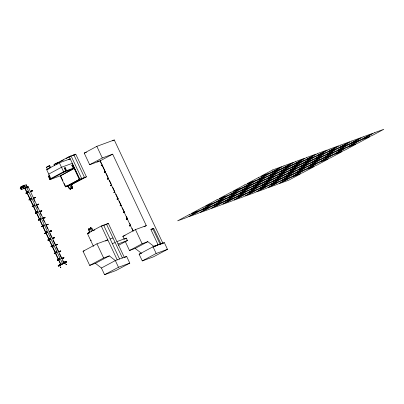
<?xml version="1.0" encoding="UTF-8"?>
<svg xmlns="http://www.w3.org/2000/svg" width="404" height="404" viewBox="0 0 404 404"><rect width="100%" height="100%" fill="white"/><g stroke="black" fill="none" stroke-linecap="round" stroke-linejoin="round"><path stroke-width="0.61" d="M20.791 188.835C20.251 189.183 20.139 187.986 20.321 188.557M20.351 188.517L20.468 188.143M20.978 188.612L20.821 188.158L20.351 188.804M20.927 188.213C19.528 188.092 20.957 189.062 20.432 188.34M20.7 188.284L20.624 188.643M20.892 188.481L20.649 188.85L20.937 188.759M23.296 186.875L22.861 187.143L23.366 187.426L23.356 186.82L22.75 187.118L23.366 187.426M22.972 187.234L23.356 186.82M23.2 187.486L23.104 187.017L22.75 187.118M23.291 186.744L23.498 187.335M40.097 218.685L40.193 218.655M43.41 225.518L43.506 225.488M46.521 232.007L46.657 232.184M49.697 238.936L49.793 238.9M52.803 245.455L52.823 245.425M89.521 232.366L89.41 232.426M70.665 188.41L70.407 189.4L70.528 188.486L72.664 187.39L71.331 184.562M71.422 186.996C71.195 185.86 71.74 190.632 72.382 187.491L71.346 185.239M72.119 188.481L72.382 187.491M89.991 232.244L88.683 229.462L88.835 228.558L89.441 229.477M88.713 229.477L88.971 228.487M90.547 227.644C90.445 230.073 90.511 225.887 91.016 228.634M91.248 229.129L91.37 228.215L91.789 228.038L93.102 230.815M20.23 188.572L20.745 188.244M20.316 188.461L20.756 188.673L20.942 188.314M20.382 188.759L20.831 188.314M22.816 187.32C23.71 187.239 22.629 187.602 22.811 186.991M22.866 187.097L23.058 186.774L22.77 187.229M22.932 187.395L23.432 187.173L23.301 186.921M27.497 191.86L27.674 191.784M55.964 252.126L55.954 252.121M59.12 258.828L59.04 258.843M20.2 188.481L20.806 188.183L20.957 188.511L20.559 188.713M59.57 265.256C58.277 265.191 60.772 264.433 59.378 265.352M59.408 265.206L59.782 264.802M65.478 262.11C64.65 262.605 65.221 261.797 64.716 262.095M20.523 188.345L20.791 188.572M21.968 188.213L21.735 187.83M30.896 198.687L30.648 198.561L30.876 198.702M34.047 205.383L33.886 205.444M36.971 211.943L37.128 211.883M59.504 264.908L59.156 265.069L59.489 264.933M59.136 265.115L59.534 264.867M59.62 264.837L59.878 265.009M64.696 262.135L64.983 261.969M64.908 261.999L65.468 262.019L58.161 265.852L58.297 266.15L66.71 261.933L66.574 261.635C62.458 263.267 66.62 261.646 65.089 262.252M28.012 192.238L26.159 192.986L28.012 192.238L27.664 191.496L27.199 191.743L27.553 192.486M26.331 193.072L26.866 192.708M27.664 191.496L28.179 192.355L25.816 193.122M30.209 191.435L32.456 190.789L31.623 190.991M30.27 191.668L32.456 190.789M32.143 190.759L30.244 191.501M31.921 191.036L30.209 191.612M32.169 190.93L32.386 190.637M30.911 198.162L30.356 198.44L30.704 199.187L31.169 198.94L30.911 198.162L31.33 199.051L29.038 199.97L29.502 199.571M31.33 199.051L29.628 199.571L29.851 199.44M30.174 199.515L29.901 199.637M34.678 197.667L34.562 197.95L35.3 197.607M34.744 197.864L35.537 197.339L33.36 198.137M34.603 197.879L35.608 197.485M33.158 206.065L32.194 206.671L34.32 205.636L33.971 204.894L34.486 205.752L32.87 206.424L34.32 205.636M34.486 205.752L32.209 206.656M33.199 206.277L33.264 206.025L32.901 206.202M36.572 205.065L38.744 204.202L37.688 204.429M37.628 204.641L38.764 204.187M38.451 204.156L38.042 204.505L38.693 204.04M36.517 205.01L38.526 204.298M65.953 186.451L65.574 186.799L67.867 185.88L67.402 186.128M66.099 186.557L66.776 186.3L66.387 186.421M35.274 213.221L37.638 212.453L37.218 211.56L37.471 212.337L35.274 213.221L36.325 212.762M36.279 212.832L37.471 212.337M36.37 212.787L35.638 213.256L37.638 212.453M71.614 184.567L72.144 184.315L71.786 184.28M72.124 184.33L71.776 184.477L72.074 184.168M39.703 211.6L41.844 210.737M40.819 211.186L41.683 210.999L39.728 211.767M41.602 210.858L41.067 211.055L41.915 210.888M101.833 165.261C100.278 165.822 102.858 165.287 102.076 165.165M101.273 165.685L102.369 165.251M102.045 165.165L101.732 165.327L102.404 165.039M102.121 165.357L102.323 165.231M39.148 219.579L38.496 220.069L40.627 219.039L40.37 218.261L40.789 219.155L39.178 219.821L39.34 219.549M38.956 219.71L39.314 219.584M38.516 220.059L39.203 219.736M40.789 219.155L38.87 219.928M42.88 218.468L45.066 217.589L43.945 217.852M45.066 217.589L44.465 217.685L44.995 217.438M42.819 218.407L44.814 217.68M104.984 171.963L104.358 172.235L104.954 172.175M105.287 172.053L105.616 171.897L105.313 172.043M41.955 226.654L41.582 226.619L42.748 226.149M41.92 226.654L42.183 226.523L41.668 226.755L43.778 225.74L43.521 224.957L43.94 225.851L42.183 226.518M42.395 226.285L42.849 226.27M43.94 225.851L42.021 226.624M47.808 224.513C48.419 223.851 47.081 224.988 48.152 224.139M47.627 224.382C48.409 224.356 46.531 224.932 48.222 224.286M47.712 224.518L47.899 224.452M108.141 178.659L107.868 178.795L108.489 178.714M108.555 178.472L107.58 179.083L107.954 178.74M108.423 178.755L107.58 179.083M107.949 178.927L108.459 178.543M45.258 233.108L45.905 232.85M45.899 233.037L44.733 233.32L45.859 232.835M46.93 232.436L46.465 232.689L46.117 231.941L46.632 232.8L47.096 232.553L46.581 231.694L46.93 232.436L44.995 233.189L45.41 233.022M47.096 232.553L44.98 233.366L45.48 233.214M45.854 233.058L45.304 233.229M51.03 230.942L50.495 231.371L51.353 231.002L50.253 231.29L50.525 231.315M51.303 230.841L50.838 231.234L51.374 230.987M111.726 185.37L110.974 185.668L111.782 185.325M48.409 239.774L50.086 239.138L49.732 238.395L49.268 238.643L49.621 239.385M48.354 239.971L50.086 239.138M48.591 239.688L47.955 240.168L50.248 239.254L49.732 238.395M47.955 240.168L49.005 239.718M52.278 238.512L54.525 237.688L52.278 238.335M54.202 237.85L54.525 237.688M114.893 192.097L113.903 192.471M51.636 246.627L53.399 245.955L52.884 245.092L53.237 245.839L51.055 246.708L53.237 245.839M52.136 246.288L51.439 246.521M52.106 246.455L53.399 245.955M55.489 245.268L57.681 244.39L56.616 244.652M55.469 245.102L57.61 244.238M57.085 244.45C57.817 244.369 56.247 244.839 57.681 244.39M117.054 199.172L118.109 198.541M117.327 198.839L117.761 198.854L116.988 199.026M54.803 253.358L56.555 252.651L56.131 251.758L56.388 252.54L55.924 252.788L55.575 252.04L56.131 251.758M54.934 253.273L54.262 253.571L56.555 252.651M59.63 251.586L60.135 251.409M60.762 250.94L58.646 251.965M60.474 251.086L60.832 251.086M60.312 251.339L60.575 251.182M121.326 205.429L120.382 205.606L121.003 205.399M120.958 205.545L120.119 205.737L121.23 205.449M58.201 259.782L59.54 259.237L59.287 258.459L59.706 259.353L57.434 260.257L58.191 259.792M58.479 259.666L57.777 260.07M58.6 259.772L58.12 259.944L59.706 259.353M63.049 258.02C61.994 258.242 64.837 257.641 63.564 257.767M63.377 257.863L63.913 257.641M63.716 257.888L63.453 258.04L63.983 257.787M63.741 257.904L61.736 258.611M59.388 264.65L59.464 264.625M123.912 212.196L123.518 212.317L124.235 212.065L123.341 212.585L124.321 211.974M59.231 265.317L59.762 265.064L59.418 265.302M59.752 265.155L59.519 265.211M64.756 261.772L64.898 261.635M65.438 262.019L65.337 261.827M60.135 266.17L59.837 266.231M60.302 267.216L60.651 267.064L60.368 267.201M65.65 263.145L65.397 263.251L65.751 263.156M65.903 264.221L65.983 264.176M127.215 218.943C125.644 219.589 127.709 218.458 126.866 219.14M126.467 219.109L127.472 218.675L126.402 216.377M127.134 218.806L126.755 219.008L127.129 218.877M127.543 218.822L127.063 218.897M130.709 225.361L129.578 225.836L130.017 225.841M130.447 225.619L129.755 225.735L130.674 225.402M129.669 225.972L130.699 225.533L129.623 223.225M130.492 225.654L130.613 225.382M130.184 225.735L130.462 225.609M20.266 188.416L20.594 188.304M23.013 187.38L23.048 187.188M23.483 187.39L23.053 187.406M25.886 193.269L26.447 192.844M28.972 199.818L29.664 199.566M29.038 199.97L29.689 199.49M35.522 197.349L35.229 197.511M35.345 213.368L36.052 212.903M38.43 219.922L38.799 219.776M107.509 178.937L107.868 178.74M111.681 185.391L110.731 185.784L111.524 185.305M110.731 185.784L111.171 185.567M113.817 192.334L114.59 192.153M51.04 246.723L51.828 246.531M120.19 205.883L120.69 205.641M54.262 253.571L55.449 253.076M87.577 233.547L87.87 233.421M123.276 212.438L123.518 212.327M123.341 212.585L123.705 212.388M57.413 260.272L59.54 259.237M90.799 240.395L91.092 240.284L90.829 240.188M126.497 219.286L127.103 218.887M28.179 192.355L26.664 192.95M32.027 190.819L31.249 191.092M31.421 191.233L31.694 191.137M31.391 191.249L31.502 190.976M29.669 199.692L29.26 199.677L29.76 199.627M29.815 199.652L30.128 199.5M30.042 199.581L29.76 199.637M34.577 197.94L34.941 197.561M34.911 197.617L34.845 197.839M35.279 197.47L33.36 198.308M33.007 206.181L33.36 206.197M33.047 206.328L33.229 206.222M65.973 186.597L79.82 179.24L69.17 156.606L57.126 163.054L59.009 162.368M67.7 185.764L66.554 186.194M65.872 186.502L66.185 186.401M37.643 204.5L38.072 204.273L36.517 204.833M101.566 165.357L101.894 165.281M101.899 165.206L102.146 165.317M102.374 165.064L101.838 165.463M71.397 184.416L71.927 184.441L71.543 184.537M35.905 212.943L35.714 213.211M35.9 213.13L36.193 213.039M40.976 211.11L40.819 211.322M38.744 219.953L39.274 219.751L39.011 219.705M39.122 219.665L40.627 219.039M42.819 218.236L44.597 217.64M42.859 218.301L44.708 217.584M43.89 217.918L44.743 217.751M108.065 178.699L107.812 178.821M108.216 178.608L107.974 178.689M108.358 178.578L108.232 178.618M42.274 226.366L42.703 226.356M45.975 224.937L47.687 224.513M47.086 224.74L46.031 225.164M111.363 185.512L111.125 185.391M49.126 231.633L51.05 230.931M50.505 231.356L50.379 231.401M114.322 192.107L114.186 192.37M114.135 192.208L114.574 192.223M114.423 192.264L114.524 192.011M48.95 239.754L48.121 239.91L48.924 239.572M50.248 239.254L48.637 239.92L48.692 239.663M48.182 239.89L48.631 239.87M52.313 238.4L53.692 237.89M53.899 237.774L54.222 237.648L53.459 237.956M54.454 237.537L53.853 237.759M53.49 238.138L52.338 238.567M117.655 198.773L118.084 198.723L117.296 198.894M51.48 246.723L52.116 246.48M56.57 244.688L56.823 244.728M57.156 244.637L57.312 244.369L55.434 245.036M56.979 244.647L55.434 245.208M120.882 205.631L120.518 205.535M54.762 253.328L54.434 253.303L55.383 252.934M54.888 253.091L54.848 253.358M54.631 253.202L55.04 253.252M55.131 253.202L54.858 253.333M88.269 233.295L88.365 233.355M88.35 233.229L88.592 233.305M59.797 251.535L59.56 251.434L60.161 251.162M58.585 251.737L60.464 251.066L60.241 251.187M58.585 251.909L60.353 251.303M57.747 259.924L57.343 260.12M58.378 259.666L57.676 259.994L58.131 259.929M58.065 259.782L57.999 260.055L58.535 259.636M91.062 240.269L90.728 240.249M63.514 258.02C63.61 257.883 63.12 257.898 63.625 257.782M63.287 258.111L62.782 258.282L62.994 257.989M65.13 261.893L65.039 261.923M130.083 225.609C130.947 225.336 129.351 226.174 130.245 225.75M130.275 225.508L130.123 225.755M26.952 192.668L26.593 192.764M30.017 199.359L29.573 199.596M34.936 197.743L35.34 197.607L34.981 197.763M101.641 165.322L101.202 165.534M102.04 165.347L101.535 165.393M66.266 186.542L65.842 186.678M71.296 184.668L71.493 184.381M32.123 206.52L32.775 206.454L32.446 206.393M32.714 206.419C32.108 206.792 33.386 205.934 32.492 206.378M32.785 206.414L33.057 206.292M105.237 172.008L104.358 172.235M104.429 172.387L105.565 171.932M41.082 211.09L40.748 211.171M47.753 224.336L47.591 224.377M47.404 224.624L46.011 225.003M50.167 231.295L51.005 230.967M50.823 231.053L50.899 231.219M120.584 205.49L120.119 205.737M121.099 205.515L121.276 205.429M51.631 246.465L51.46 246.743L51.954 246.541M52.252 246.374L51.919 246.339M56.949 244.683L56.515 244.673M126.795 218.978L127.356 218.953M62.948 258.237L63.241 257.939M63.251 258.08L61.797 258.666M59.206 264.746L59.504 264.671M59.701 265.191L59.782 265.08M47.515 169.453L46.485 167.266L48.803 166.029L49.748 165.68L50.773 167.867M49.748 165.68L46.485 167.266M54.54 165.6L54.025 164.509L56.343 163.267L57.282 162.923L57.797 164.014M57.282 162.923L54.025 164.509M60.105 161.782L63.539 159.944M66.13 158.555L71.059 155.919L81.704 178.548L67.806 185.992L65.453 186.85L60.267 175.836L74.164 168.392L79.351 179.411L86.416 176.826L75.77 154.192L69.17 156.606M72.215 155.777L73.882 154.883L84.532 177.513L70.634 184.956M74.427 167.771L63.59 171.74L49.667 179.194L49.424 175.594L48.268 176.215L50.828 178.573L46.647 169.624L59.383 162.807L70.22 158.838L68.559 159.732M73.543 155.383L75.77 154.192M20.503 187.224L24.397 185.173L25.518 187.552L21.624 189.607L20.503 187.224L22.432 186.224L26.245 184.79L27.361 187.173M144.102 226.806L146.298 225.634L112.671 154.166L100.046 160.923L89.678 164.716L84.214 153.106L96.839 146.344L114.271 139.966L162.787 243.062L160.59 244.238M22.659 186.103L24.397 185.173M26.245 184.79L26.013 184.916L27.134 187.299L28.174 186.739L64.044 262.969L62.539 263.524M48.722 174.104L61.489 167.271L72.326 163.307M112.625 140.85L114.271 139.966M28.174 186.739L24.816 188.284L60.686 264.514M24.952 188.582L28.315 187.037M27.199 191.743L27.76 191.461M49.303 175.836L48.268 176.215L49.899 179.629L63.802 172.185L74.634 168.221M72.967 169.114L60.55 175.73L62.883 180.689M89.678 164.716L102.303 157.959L112.671 154.166M99.132 160.888L97.202 161.953M65.453 186.85L79.633 179.305L74.447 168.291M69.932 185.123L71.493 184.285L69.66 184.997M33.855 205.888L33.507 205.141L34.062 204.858M86.416 176.826L71.104 184.785M67.705 185.537L69.301 188.931L71.154 187.941M37.011 212.585L36.658 211.842L37.218 211.56M40.163 219.286L39.809 218.544L40.37 218.261M43.778 225.74L43.314 225.988L42.965 225.24L43.521 224.957M46.117 231.941L46.677 231.659M49.268 238.643L49.828 238.36M52.773 246.087L52.424 245.344L52.98 245.061M89.739 232.361L88.431 229.578L90.284 228.588L91.567 231.401M89.794 229.058L91.789 228.038M89.309 232.916L88.956 232.169L89.42 231.921L89.774 232.669M93.491 246.435L87.38 233.451L101.278 226.013L108.348 223.427L124.281 257.287M93.627 230.507L94.738 229.911M101.97 226.043L103.636 225.149L119.569 259.009M104.237 225.306L106.464 224.114L122.397 257.979M107.237 224.023L108.348 223.427M59.08 259.484L58.726 258.742L59.287 258.459M95.41 263.327L101.429 268.004L115.327 260.565L126.639 256.424L129.79 263.125L118.483 267.261L115.327 260.565L109.307 255.883L95.41 263.327L89.713 265.408L83.057 251.268L96.96 243.824L107.797 239.86L105.57 241.052M58.161 265.852L60.888 264.676M63.989 263.019L66.574 261.635M58.297 266.15L66.71 261.933M124.169 239.188L122.836 236.355L135.461 229.598L146.298 225.634M124.649 239.037L126.316 238.143L127.437 240.526L118.544 245.289M151.177 229.679L153.656 228.351L160.898 243.753L162.787 243.062M89.713 265.408L103.616 257.969L109.307 255.883M125.235 241.451L129.492 250.5L142.117 243.743L147.814 241.658L153.833 246.339L158.075 244.784L150.828 229.386L153.656 228.351M129.492 250.5L135.189 248.42L147.814 241.658M124.412 257.616L126.639 256.424M167.483 249.334L156.176 253.47L153.02 246.773L164.332 242.632L167.483 249.334L153.586 256.777L142.279 260.913L139.122 254.212L153.833 246.339M152.944 247.132L155.717 245.647M155.328 246.253L158.075 244.784M159.802 244.339L160.898 243.753M162.105 243.824L164.332 242.632M101.429 268.004L104.585 274.705L118.483 267.261M129.79 263.125L115.892 270.569L104.585 274.705M142.279 260.913L156.176 253.47M31.86 191.021L32.184 190.89M101.636 165.504L101.904 165.408M65.827 186.486L65.504 186.648M104.803 172.038L105.126 172.124L104.687 172.109M105.146 172.064L104.702 172.099L105.055 172.109M41.642 210.989L41.516 211.085M38.845 219.943L39.203 219.564M111.438 185.456L111.009 185.502L111.438 185.32M42.188 226.558L42.839 226.275M47.01 224.634L47.52 224.412M117.604 198.965L117.493 198.824M118.135 198.753L117.817 198.869M48.556 239.936L48.318 239.971M54.176 237.815L53.399 238.173L53.495 237.911M51.712 246.425L51.111 246.869M61.772 258.499L62.817 258.075M63.216 258.126L63.453 257.888L63.266 258.131M39.668 211.711L41.536 210.913M29.659 199.738L29.926 199.632M65.781 186.38L65.923 186.678L66.352 186.481M111.11 185.441L110.661 185.638M53.333 238.027L54.065 237.936L53.873 237.754M53.909 237.921L53.429 237.981M56.989 244.471L56.651 244.607M127.204 218.776L127.184 219.024M127.275 218.928L127.134 219.044M65.256 262.549L65.266 262.575M66.175 264.514L66.418 264.423L66.19 264.544M60.676 267.61L60.913 267.519L60.686 267.64M31.381 191.026L31.33 191.264M65.872 186.486L65.832 186.704M36.395 212.958L36.123 212.893M47.096 224.553L47.384 224.493M44.804 233.472L45.197 233.073M48.879 239.607L48.727 239.648M60.615 267.493L60.686 267.493M44.223 217.796L44.607 217.837M120.412 205.626L120.685 205.515M54.192 253.419L56.388 252.54M29.477 199.753L29.214 199.712L31.169 198.94M47.132 224.755L47.414 224.644M47.495 224.624L45.975 225.109M45.541 232.962L46.465 232.689M53.439 238.158L53.646 237.916M88.294 233.214L88.693 233.234M54.732 253.338L54.444 253.328M31.578 190.996L31.411 191.249M47.46 224.402L47.682 224.503M84.214 153.106L86.537 152.252M46.647 169.624L48.924 168.791M64.261 168.003L65.206 167.655L66.604 170.634L64.261 168.003L65.66 170.978L65.206 167.655M71.801 165.241L72.74 164.898L74.144 167.877L71.801 165.241L73.2 168.221L72.74 164.898M24.568 186.315L24.634 186.335M21.665 187.678L21.988 187.729M25.518 187.552L24.21 185.239M23.553 188.607L26.851 187.36M21.624 189.607L20.695 187.153M49.899 179.629L60.736 175.659M26.937 192.809L26.684 192.743M30.356 198.44L30.866 199.303M66.256 186.209L67.665 185.694L67.806 185.992M105.01 172.17L105.146 172.043M71.437 187.835L71.129 187.971L69.559 184.547M72.24 187.567L72.664 187.39M69.301 188.931L69.725 188.754L67.958 185.421M70.528 188.486L70.811 188.38M33.507 205.141L34.022 206M36.552 204.899L37.623 204.682M36.658 211.842L37.173 212.701M39.668 211.534L41.168 210.989M39.809 218.544L40.324 219.402M42.965 225.24L43.48 226.099M43.314 225.988L42.46 226.397M44.733 233.32L45.071 233.35M49.162 231.699L50.561 231.361M49.126 231.81L50.955 230.967M47.884 240.021L48.142 239.925M90.259 228.619L90.567 228.482M88.431 229.578L88.85 229.401M52.424 245.344L52.939 246.203M88.956 232.169L89.471 233.027M87.38 233.451L89.739 232.593M55.575 252.04L56.09 252.899M129.578 225.836L129.836 225.745M110.151 238.996L112.979 237.961M58.726 258.742L59.242 259.6M61.736 258.434L63.236 257.888M122.836 236.355L125.119 235.522M83.057 251.268L84.199 250.849M116.892 241.592L126.316 238.143M112.322 243.612L115.15 242.577M151.147 229.406L152.843 228.785L160.09 244.183M118.013 243.971L127.437 240.526M139.122 254.212L141.385 253.384M23.043 186.744L23.472 186.85M23.205 186.714L22.927 186.865L23.341 186.906M21.755 187.855L22.023 188.067M26.765 192.89L26.957 192.622M64.847 262.024L65.014 262.549M21.72 187.693L21.952 187.663M23.255 187.471L22.947 187.325M20.71 188.835L20.336 188.607M23.084 186.901L23.341 187.209M20.624 188.809L20.367 188.421M135.189 248.42L141.208 253.096M96.839 146.344L102.303 157.959M135.461 229.598L142.117 243.743M100.202 160.696L100.338 160.994M100.611 161.565L101.682 163.852M102.222 164.994L104.909 170.7M106.252 173.558L108.131 177.553M109.474 180.406L111.358 184.406M112.701 187.259L114.579 191.254M115.923 194.112L117.801 198.106M119.145 200.96L121.028 204.959M122.372 207.813L124.25 211.807M132.042 228.366L133.118 230.649M100.046 160.923L133.143 231.26M101.278 226.013L117.216 259.873M91.536 228.149L92.062 229.265M71.558 186.921L72.26 188.41M90.688 227.568L91.385 229.058M59.383 162.807L63.802 172.185M96.96 243.824L103.616 257.969M70.079 188.335L70.548 189.325M69.937 188.41L70.407 189.4M56.343 163.267L56.853 164.362M64.18 183.441L65.736 186.749M48.803 166.029L49.828 168.21M33.704 199.142L34.779 201.424M36.926 205.995L38.001 208.277M40.153 212.842L41.228 215.13M43.374 219.695L44.45 221.978M46.601 226.548L47.672 228.831M49.823 233.396L51.702 237.395M53.045 240.249L54.929 244.243M56.272 247.102L58.151 251.096M59.494 253.949L61.378 257.949M62.721 260.802L63.792 263.085M26.664 187.289L62.514 263.554L60.938 264.398L25.205 188.466M27.295 191.708L27.714 192.602M49.364 238.607L49.783 239.501M59.853 265.231L59.994 265.529M23.084 187.178L23.149 186.875L23.265 187.203M25.609 189.032L25.609 189.032M24.038 186.658L24.301 186.901L24.038 186.658M21.488 188.022L21.755 188.264L21.488 188.022M59.56 265.6L59.903 265.443L59.56 265.6M66.069 264.721L66.473 264.539L66.069 264.721M189.213 214.63L177.634 220.831L187.057 217.387L198.637 211.186L189.213 214.63M203.111 207.191L191.531 213.393L200.955 209.944L212.534 203.742L203.111 207.191M217.014 199.748L205.429 205.949L214.852 202.5L226.437 196.299L217.014 199.748M230.911 192.309L219.327 198.51L228.75 195.061L240.335 188.86L230.911 192.309M244.809 184.865L233.224 191.067L242.647 187.618L254.232 181.416L244.809 184.865M258.706 177.422L247.122 183.623L256.545 180.179L268.13 173.978L258.706 177.422M272.604 169.983L261.024 176.184L270.448 172.735L282.027 166.534L272.604 169.983M200.525 210.494L188.941 216.696L198.364 213.246L209.949 207.045L200.525 210.494M214.423 203.05L202.838 209.252L212.262 205.808L223.846 199.606L214.423 203.05M228.321 195.612L216.736 201.813L226.159 198.364L237.744 192.163L228.321 195.612M242.218 188.168L230.633 194.369L240.057 190.92L251.642 184.719L242.218 188.168M256.116 180.729L244.536 186.931L253.959 183.482L265.539 177.28L256.116 180.729M270.013 173.286L258.434 179.487L267.857 176.038L279.437 169.837L270.013 173.286M283.911 165.847L272.331 172.048L281.755 168.599L293.334 162.398L283.911 165.847M211.832 206.358L200.248 212.56L209.671 209.11L221.256 202.909L211.832 206.358M225.73 198.914L214.145 205.116L223.569 201.667L235.153 195.465L225.73 198.914M239.628 191.471L228.048 197.672L237.471 194.228L249.051 188.027L239.628 191.471M253.525 184.032L241.946 190.233L251.369 186.784L262.948 180.583L253.525 184.032M267.423 176.588L255.843 182.79L265.266 179.346L276.846 173.144L267.423 176.588M281.32 169.15L269.741 175.351L279.164 171.902L290.744 165.701L281.32 169.15M295.218 161.706L283.638 167.907L293.062 164.458L304.641 158.257L295.218 161.706M223.139 202.217L211.56 208.419L220.983 204.969L232.563 198.768L223.139 202.217M237.037 194.779L225.457 200.98L234.881 197.531L246.46 191.329L237.037 194.779M250.934 187.335L239.355 193.536L248.778 190.087L260.358 183.886L250.934 187.335M264.832 179.896L253.252 186.098L262.676 182.648L274.255 176.447L264.832 179.896M278.73 172.452L267.15 178.654L276.573 175.205L288.153 169.003L278.73 172.452M292.632 165.009L281.048 171.21L290.471 167.766L302.056 161.565L292.632 165.009M306.53 157.57L294.945 163.772L304.369 160.322L315.953 154.121L306.53 157.57M234.446 198.081L222.867 204.283L232.29 200.833L243.87 194.632L234.446 198.081M248.344 190.637L236.764 196.839L246.188 193.395L257.767 187.193L248.344 190.637M262.241 183.199L250.662 189.4L260.085 185.951L271.665 179.75L262.241 183.199M276.144 175.755L264.559 181.957L273.983 178.507L285.567 172.306L276.144 175.755M290.042 168.317L278.457 174.518L287.88 171.069L299.465 164.867L290.042 168.317M303.939 160.873L292.355 167.074L301.778 163.625L313.363 157.424L303.939 160.873M317.837 153.434L306.252 159.631L315.675 156.186L327.26 149.985L317.837 153.434M245.753 193.945L234.174 200.147L243.597 196.697L255.177 190.496L245.753 193.945M259.656 186.502L248.071 192.703L257.494 189.254L269.079 183.052L259.656 186.502M273.553 179.058L261.969 185.259L271.392 181.815L282.977 175.614L273.553 179.058M287.451 171.619L275.866 177.821L285.29 174.371L296.874 168.17L287.451 171.619M301.349 164.175L289.764 170.377L299.187 166.928L310.772 160.731L301.349 164.175M315.246 156.737L303.667 162.938L313.09 159.489L324.67 153.288L315.246 156.737M329.144 149.293L317.564 155.495L326.988 152.045L338.567 145.844L329.144 149.293M257.065 189.804L245.481 196.006L254.904 192.556L266.489 186.355L257.065 189.804M270.963 182.366L259.378 188.567L268.801 185.118L280.386 178.916L270.963 182.366M284.86 174.922L273.276 181.123L282.699 177.674L294.284 171.473L284.86 174.922M298.758 167.483L287.178 173.68L296.602 170.236L308.181 164.034L298.758 167.483M312.656 160.04L301.076 166.241L310.499 162.792L322.079 156.59L312.656 160.04M326.553 152.596L314.974 158.797L324.397 155.353L335.976 149.152L326.553 152.596M340.451 145.157L328.871 151.359L338.294 147.909L349.874 141.708L340.451 145.157M268.372 185.668L256.787 191.87L266.211 188.421L277.795 182.219L268.372 185.668M282.27 178.225L270.69 184.426L280.113 180.977L291.693 174.781L282.27 178.225M296.167 170.786L284.588 176.987L294.011 173.538L305.591 167.337L296.167 170.786M310.065 163.342L298.485 169.544L307.909 166.094L319.488 159.893L310.065 163.342M323.963 155.904L312.383 162.105L321.806 158.656L333.386 152.454L323.963 155.904M337.86 148.46L326.281 154.661L335.704 151.212L347.283 145.011L337.86 148.46M351.763 141.016L340.178 147.218L349.601 143.773L361.186 137.572L351.763 141.016M279.679 181.532L268.099 187.734L277.523 184.285L289.102 178.083L279.679 181.532M293.577 174.089L281.997 180.29L291.42 176.841L303 170.639L293.577 174.089M307.474 166.645L295.895 172.846L305.318 169.402L316.898 163.201L307.474 166.645M321.372 159.206L309.792 165.408L319.216 161.959L330.795 155.757L321.372 159.206M335.275 151.763L323.69 157.964L333.113 154.515L344.698 148.313L335.275 151.763M349.172 144.324L337.587 150.525L347.011 147.076L358.595 140.875L349.172 144.324M363.07 136.88L351.485 143.082L360.908 139.632L372.493 133.431L363.07 136.88M290.986 177.391L279.406 183.593L288.83 180.144L300.409 173.942L290.986 177.391M304.884 169.953L293.304 176.154L302.727 172.705L314.307 166.504L304.884 169.953M318.786 162.509L307.202 168.71L316.625 165.261L328.21 159.06L318.786 162.509M332.684 155.065L321.099 161.267L330.522 157.823L342.107 151.621L332.684 155.065M346.582 147.627L334.997 153.828L344.42 150.379L356.005 144.178L346.582 147.627M360.479 140.183L348.894 146.384L358.318 142.94L369.902 136.739L360.479 140.183M374.377 132.744L362.797 138.946L372.22 135.497L383.8 129.295L374.377 132.744"/></g></svg>
